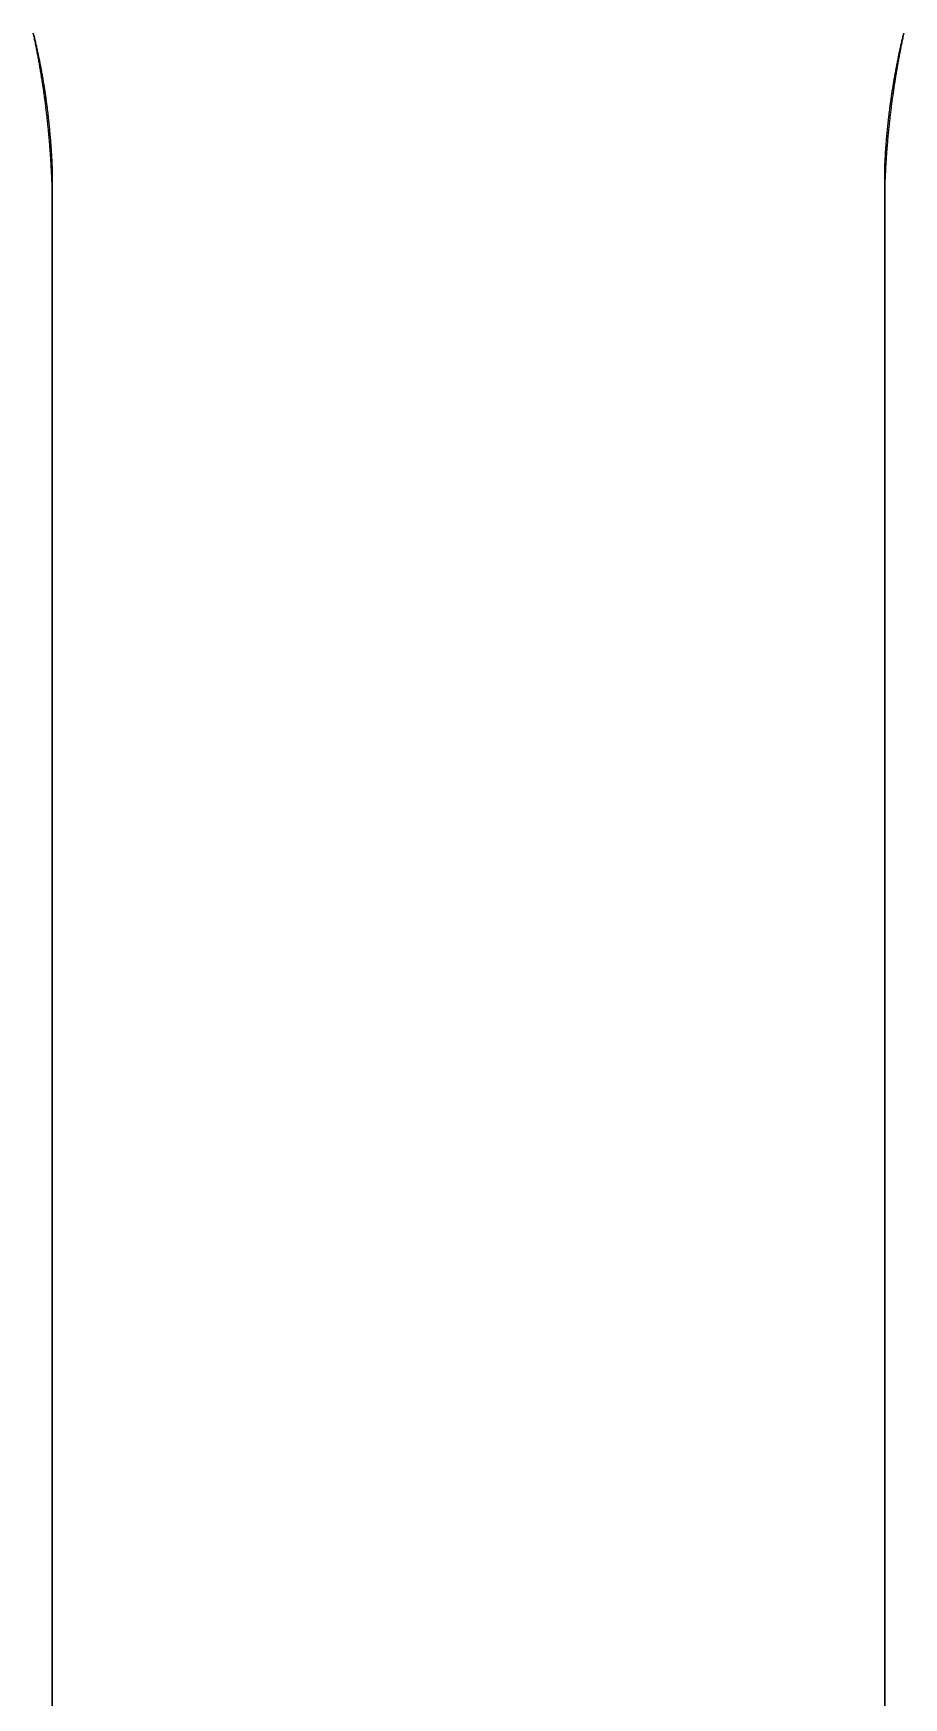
# Model space of a CAD drawing. Extents: x -4.83 to 4.83, y -5.56 to 3.84.
# Drawn here: x -0.167 to 0.167, y 0 to 0.64 of the extents above; entities that cross this region are included whole.
import ezdxf

# ---------------------------------------------------------------- set-up
doc = ezdxf.new("R2010")
doc.units = 0
doc.layers.get('0').update_dxf_attribs({"linetype": 'CONTINUOUS'})

# ---------------------------------------------------------------- blocks, each defined once
blk = doc.blocks.new('*U5')
at = {"extrusion": (-1, 7.19215e-09, -2.77255e-09)}
blk.add_line((-0.16, 0.58641, 1.57072), (-0.16, 0.57971, 1.32081), dxfattribs=at)
for p, q in [((-0.16, 0.58641, 1.57072), (-0.16, 0.57971, 1.32081)), ((0.16, 0.57971, 1.32081), (0.16, 0.58641, 1.57072))]:
    blk.add_line(p, q)
at = {"extrusion": (1, -6.92555e-09, 2.77255e-09)}
blk.add_line((0.16, 0.57971, 1.32081), (0.16, 0.58641, 1.57072), dxfattribs=at)
for points in [[(-0.16, 0.57971, 1.32081), (-0.16002, 0.58019, 1.3208), (-0.16003, 0.58067, 1.32078), (-0.16005, 0.58115, 1.32077), (-0.16007, 0.58162, 1.32076), (-0.16009, 0.5821, 1.32075), (-0.16011, 0.58258, 1.32073), (-0.16013, 0.58306, 1.32072), (-0.16015, 0.58354, 1.32071), (-0.16017, 0.58402, 1.3207), (-0.16019, 0.58449, 1.32068), (-0.16021, 0.58497, 1.32067), (-0.16024, 0.58545, 1.32066), (-0.16026, 0.58593, 1.32065), (-0.16028, 0.58641, 1.32064), (-0.16031, 0.58688, 1.32063), (-0.16033, 0.58736, 1.32062), (-0.16036, 0.58784, 1.3206), (-0.16039, 0.58832, 1.32059), (-0.16041, 0.5888, 1.32058), (-0.16044, 0.58927, 1.32057), (-0.16047, 0.58975, 1.32056), (-0.1605, 0.59023, 1.32055), (-0.16053, 0.59071, 1.32054), (-0.16056, 0.59119, 1.32053), (-0.16059, 0.59166, 1.32052), (-0.16062, 0.59214, 1.32051), (-0.16065, 0.59262, 1.3205), (-0.16069, 0.5931, 1.32049), (-0.16072, 0.59358, 1.32048), (-0.16076, 0.59405, 1.32047), (-0.16079, 0.59453, 1.32046), (-0.16083, 0.59501, 1.32045), (-0.16086, 0.59549, 1.32044), (-0.1609, 0.59596, 1.32043), (-0.16094, 0.59644, 1.32042), (-0.16098, 0.59692, 1.32041), (-0.16101, 0.5974, 1.3204), (-0.16105, 0.59787, 1.32039), (-0.16109, 0.59835, 1.32039), (-0.16114, 0.59883, 1.32038), (-0.16118, 0.5993, 1.32037), (-0.16122, 0.59978, 1.32036), (-0.16126, 0.60026, 1.32035), (-0.1613, 0.60074, 1.32034), (-0.16135, 0.60121, 1.32033), (-0.16139, 0.60169, 1.32033), (-0.16144, 0.60216, 1.32032), (-0.16148, 0.60264, 1.32031), (-0.16153, 0.60312, 1.3203), (-0.16158, 0.60359, 1.3203), (-0.16163, 0.60407, 1.32029), (-0.16168, 0.60455, 1.32028), (-0.16172, 0.60502, 1.32027), (-0.16177, 0.6055, 1.32027), (-0.16182, 0.60598, 1.32026), (-0.16188, 0.60645, 1.32025), (-0.16193, 0.60693, 1.32024), (-0.16198, 0.6074, 1.32024), (-0.16203, 0.60788, 1.32023), (-0.16209, 0.60836, 1.32022), (-0.16214, 0.60883, 1.32022), (-0.1622, 0.60931, 1.32021), (-0.16226, 0.60978, 1.3202), (-0.16231, 0.61026, 1.3202), (-0.16237, 0.61073, 1.32019), (-0.16243, 0.61121, 1.32018), (-0.16249, 0.61169, 1.32018), (-0.16254, 0.61216, 1.32017), (-0.1626, 0.61264, 1.32017), (-0.16267, 0.61311, 1.32016), (-0.16273, 0.61359, 1.32016), (-0.16279, 0.61406, 1.32015), (-0.16285, 0.61454, 1.32014), (-0.16292, 0.61501, 1.32014), (-0.16298, 0.61548, 1.32013), (-0.16305, 0.61596, 1.32013), (-0.16311, 0.61643, 1.32012), (-0.16318, 0.61691, 1.32012), (-0.16325, 0.61738, 1.32011), (-0.16331, 0.61786, 1.32011), (-0.16338, 0.61833, 1.3201), (-0.16345, 0.6188, 1.3201), (-0.16352, 0.61928, 1.3201), (-0.16359, 0.61975, 1.32009), (-0.16366, 0.62022, 1.32009), (-0.16373, 0.6207, 1.32008), (-0.16381, 0.62117, 1.32008), (-0.16388, 0.62164, 1.32008), (-0.16395, 0.62212, 1.32007), (-0.16403, 0.62259, 1.32007), (-0.16411, 0.62306, 1.32006), (-0.16418, 0.62353, 1.32006), (-0.16426, 0.62401, 1.32006), (-0.16434, 0.62448, 1.32005), (-0.16442, 0.62495, 1.32005), (-0.16449, 0.62543, 1.32005), (-0.16457, 0.6259, 1.32004), (-0.16465, 0.62637, 1.32004), (-0.16474, 0.62684, 1.32004), (-0.16482, 0.62731, 1.32004), (-0.1649, 0.62778, 1.32003), (-0.16498, 0.62826, 1.32003), (-0.16507, 0.62873, 1.32003), (-0.16515, 0.6292, 1.32003), (-0.16524, 0.62967, 1.32002), (-0.16533, 0.63014, 1.32002), (-0.16541, 0.63061, 1.32002), (-0.1655, 0.63108, 1.32002), (-0.16559, 0.63155, 1.32002), (-0.16568, 0.63202, 1.32001), (-0.16577, 0.63249, 1.32001), (-0.16586, 0.63296, 1.32001), (-0.16595, 0.63343, 1.32001), (-0.16604, 0.6339, 1.32001), (-0.16614, 0.63437, 1.32001), (-0.16623, 0.63484, 1.32001), (-0.16633, 0.63531, 1.32), (-0.16642, 0.63578, 1.32), (-0.16652, 0.63625, 1.32), (-0.16661, 0.63672, 1.32), (-0.16671, 0.63719, 1.32), (-0.16681, 0.63766, 1.32), (-0.16691, 0.63813, 1.32), (-0.16701, 0.6386, 1.32), (-0.16711, 0.63906, 1.32), (-0.16721, 0.63953, 1.32), (-0.16731, 0.64, 1.32)], [(-0.16731, 0.64, 1.57), (-0.16721, 0.63959, 1.57), (-0.16711, 0.63917, 1.57), (-0.16701, 0.63876, 1.57), (-0.16691, 0.63834, 1.57), (-0.16681, 0.63793, 1.57), (-0.16671, 0.63751, 1.57), (-0.16662, 0.63709, 1.57), (-0.16652, 0.63668, 1.57), (-0.16642, 0.63626, 1.57), (-0.16633, 0.63585, 1.57), (-0.16623, 0.63543, 1.57001), (-0.16614, 0.63501, 1.57001), (-0.16605, 0.6346, 1.57001), (-0.16596, 0.63418, 1.57001), (-0.16586, 0.63377, 1.57001), (-0.16577, 0.63335, 1.57001), (-0.16568, 0.63293, 1.57001), (-0.16559, 0.63251, 1.57001), (-0.16551, 0.6321, 1.57002), (-0.16542, 0.63168, 1.57002), (-0.16533, 0.63126, 1.57002), (-0.16525, 0.63084, 1.57002), (-0.16516, 0.63043, 1.57002), (-0.16507, 0.63001, 1.57003), (-0.16499, 0.62959, 1.57003), (-0.16491, 0.62917, 1.57003), (-0.16482, 0.62875, 1.57003), (-0.16474, 0.62833, 1.57003), (-0.16466, 0.62792, 1.57004), (-0.16458, 0.6275, 1.57004), (-0.1645, 0.62708, 1.57004), (-0.16442, 0.62666, 1.57004), (-0.16434, 0.62624, 1.57005), (-0.16426, 0.62582, 1.57005), (-0.16419, 0.6254, 1.57005), (-0.16411, 0.62498, 1.57006), (-0.16404, 0.62456, 1.57006), (-0.16396, 0.62414, 1.57006), (-0.16389, 0.62372, 1.57007), (-0.16381, 0.6233, 1.57007), (-0.16374, 0.62288, 1.57007), (-0.16367, 0.62246, 1.57008), (-0.1636, 0.62204, 1.57008), (-0.16353, 0.62162, 1.57009), (-0.16346, 0.6212, 1.57009), (-0.16339, 0.62077, 1.57009), (-0.16332, 0.62035, 1.5701), (-0.16325, 0.61993, 1.5701), (-0.16318, 0.61951, 1.57011), (-0.16312, 0.61909, 1.57011), (-0.16305, 0.61867, 1.57011), (-0.16299, 0.61825, 1.57012), (-0.16292, 0.61782, 1.57012), (-0.16286, 0.6174, 1.57013), (-0.1628, 0.61698, 1.57013), (-0.16273, 0.61656, 1.57014), (-0.16267, 0.61614, 1.57014), (-0.16261, 0.61572, 1.57015), (-0.16255, 0.61529, 1.57015), (-0.16249, 0.61487, 1.57016), (-0.16243, 0.61445, 1.57016), (-0.16237, 0.61403, 1.57017), (-0.16232, 0.6136, 1.57017), (-0.16226, 0.61318, 1.57018), (-0.1622, 0.61276, 1.57019), (-0.16215, 0.61233, 1.57019), (-0.16209, 0.61191, 1.5702), (-0.16204, 0.61149, 1.5702), (-0.16199, 0.61106, 1.57021), (-0.16193, 0.61064, 1.57022), (-0.16188, 0.61022, 1.57022), (-0.16183, 0.60979, 1.57023), (-0.16178, 0.60937, 1.57024), (-0.16173, 0.60895, 1.57024), (-0.16168, 0.60852, 1.57025), (-0.16163, 0.6081, 1.57026), (-0.16158, 0.60767, 1.57026), (-0.16154, 0.60725, 1.57027), (-0.16149, 0.60683, 1.57028), (-0.16144, 0.6064, 1.57028), (-0.1614, 0.60598, 1.57029), (-0.16135, 0.60555, 1.5703), (-0.16131, 0.60513, 1.5703), (-0.16126, 0.60471, 1.57031), (-0.16122, 0.60428, 1.57032), (-0.16118, 0.60386, 1.57033), (-0.16114, 0.60343, 1.57033), (-0.1611, 0.60301, 1.57034), (-0.16106, 0.60258, 1.57035), (-0.16102, 0.60216, 1.57036), (-0.16098, 0.60173, 1.57037), (-0.16094, 0.60131, 1.57037), (-0.1609, 0.60088, 1.57038), (-0.16087, 0.60046, 1.57039), (-0.16083, 0.60003, 1.5704), (-0.16079, 0.59961, 1.57041), (-0.16076, 0.59918, 1.57042), (-0.16072, 0.59876, 1.57043), (-0.16069, 0.59833, 1.57043), (-0.16066, 0.59791, 1.57044), (-0.16062, 0.59748, 1.57045), (-0.16059, 0.59706, 1.57046), (-0.16056, 0.59663, 1.57047), (-0.16053, 0.5962, 1.57048), (-0.1605, 0.59578, 1.57049), (-0.16047, 0.59535, 1.5705), (-0.16044, 0.59493, 1.57051), (-0.16042, 0.5945, 1.57052), (-0.16039, 0.59408, 1.57053), (-0.16036, 0.59365, 1.57054), (-0.16033, 0.59323, 1.57055), (-0.16031, 0.5928, 1.57056), (-0.16028, 0.59237, 1.57057), (-0.16026, 0.59195, 1.57058), (-0.16024, 0.59152, 1.57059), (-0.16021, 0.5911, 1.5706), (-0.16019, 0.59067, 1.57061), (-0.16017, 0.59024, 1.57062), (-0.16015, 0.58982, 1.57063), (-0.16013, 0.58939, 1.57064), (-0.16011, 0.58897, 1.57065), (-0.16009, 0.58854, 1.57066), (-0.16007, 0.58811, 1.57067), (-0.16005, 0.58769, 1.57068), (-0.16003, 0.58726, 1.5707), (-0.16002, 0.58684, 1.57071), (-0.16, 0.58641, 1.57072)], [(-0.16731, 0.64, 1.57), (-0.16721, 0.63959, 1.57), (-0.16711, 0.63917, 1.57), (-0.16701, 0.63876, 1.57), (-0.16691, 0.63834, 1.57), (-0.16681, 0.63793, 1.57), (-0.16671, 0.63751, 1.57), (-0.16662, 0.63709, 1.57), (-0.16652, 0.63668, 1.57), (-0.16642, 0.63626, 1.57), (-0.16633, 0.63585, 1.57), (-0.16623, 0.63543, 1.57001), (-0.16614, 0.63501, 1.57001), (-0.16605, 0.6346, 1.57001), (-0.16596, 0.63418, 1.57001), (-0.16586, 0.63377, 1.57001), (-0.16577, 0.63335, 1.57001), (-0.16568, 0.63293, 1.57001), (-0.16559, 0.63251, 1.57001), (-0.16551, 0.6321, 1.57002), (-0.16542, 0.63168, 1.57002), (-0.16533, 0.63126, 1.57002), (-0.16525, 0.63084, 1.57002), (-0.16516, 0.63043, 1.57002), (-0.16507, 0.63001, 1.57003), (-0.16499, 0.62959, 1.57003), (-0.16491, 0.62917, 1.57003), (-0.16482, 0.62875, 1.57003), (-0.16474, 0.62833, 1.57003), (-0.16466, 0.62792, 1.57004), (-0.16458, 0.6275, 1.57004), (-0.1645, 0.62708, 1.57004), (-0.16442, 0.62666, 1.57004), (-0.16434, 0.62624, 1.57005), (-0.16426, 0.62582, 1.57005), (-0.16419, 0.6254, 1.57005), (-0.16411, 0.62498, 1.57006), (-0.16404, 0.62456, 1.57006), (-0.16396, 0.62414, 1.57006), (-0.16389, 0.62372, 1.57007), (-0.16381, 0.6233, 1.57007), (-0.16374, 0.62288, 1.57007), (-0.16367, 0.62246, 1.57008), (-0.1636, 0.62204, 1.57008), (-0.16353, 0.62162, 1.57009), (-0.16346, 0.6212, 1.57009), (-0.16339, 0.62077, 1.57009), (-0.16332, 0.62035, 1.5701), (-0.16325, 0.61993, 1.5701), (-0.16318, 0.61951, 1.57011), (-0.16312, 0.61909, 1.57011), (-0.16305, 0.61867, 1.57011), (-0.16299, 0.61825, 1.57012), (-0.16292, 0.61782, 1.57012), (-0.16286, 0.6174, 1.57013), (-0.1628, 0.61698, 1.57013), (-0.16273, 0.61656, 1.57014), (-0.16267, 0.61614, 1.57014), (-0.16261, 0.61572, 1.57015), (-0.16255, 0.61529, 1.57015), (-0.16249, 0.61487, 1.57016), (-0.16243, 0.61445, 1.57016), (-0.16237, 0.61403, 1.57017), (-0.16232, 0.6136, 1.57017), (-0.16226, 0.61318, 1.57018), (-0.1622, 0.61276, 1.57019), (-0.16215, 0.61233, 1.57019), (-0.16209, 0.61191, 1.5702), (-0.16204, 0.61149, 1.5702), (-0.16199, 0.61106, 1.57021), (-0.16193, 0.61064, 1.57022), (-0.16188, 0.61022, 1.57022), (-0.16183, 0.60979, 1.57023), (-0.16178, 0.60937, 1.57024), (-0.16173, 0.60895, 1.57024), (-0.16168, 0.60852, 1.57025), (-0.16163, 0.6081, 1.57026), (-0.16158, 0.60767, 1.57026), (-0.16154, 0.60725, 1.57027), (-0.16149, 0.60683, 1.57028), (-0.16144, 0.6064, 1.57028), (-0.1614, 0.60598, 1.57029), (-0.16135, 0.60555, 1.5703), (-0.16131, 0.60513, 1.5703), (-0.16126, 0.60471, 1.57031), (-0.16122, 0.60428, 1.57032), (-0.16118, 0.60386, 1.57033), (-0.16114, 0.60343, 1.57033), (-0.1611, 0.60301, 1.57034), (-0.16106, 0.60258, 1.57035), (-0.16102, 0.60216, 1.57036), (-0.16098, 0.60173, 1.57037), (-0.16094, 0.60131, 1.57037), (-0.1609, 0.60088, 1.57038), (-0.16087, 0.60046, 1.57039), (-0.16083, 0.60003, 1.5704), (-0.16079, 0.59961, 1.57041), (-0.16076, 0.59918, 1.57042), (-0.16072, 0.59876, 1.57043), (-0.16069, 0.59833, 1.57043), (-0.16066, 0.59791, 1.57044), (-0.16062, 0.59748, 1.57045), (-0.16059, 0.59706, 1.57046), (-0.16056, 0.59663, 1.57047), (-0.16053, 0.5962, 1.57048), (-0.1605, 0.59578, 1.57049), (-0.16047, 0.59535, 1.5705), (-0.16044, 0.59493, 1.57051), (-0.16042, 0.5945, 1.57052), (-0.16039, 0.59408, 1.57053), (-0.16036, 0.59365, 1.57054), (-0.16033, 0.59323, 1.57055), (-0.16031, 0.5928, 1.57056), (-0.16028, 0.59237, 1.57057), (-0.16026, 0.59195, 1.57058), (-0.16024, 0.59152, 1.57059), (-0.16021, 0.5911, 1.5706), (-0.16019, 0.59067, 1.57061), (-0.16017, 0.59024, 1.57062), (-0.16015, 0.58982, 1.57063), (-0.16013, 0.58939, 1.57064), (-0.16011, 0.58897, 1.57065), (-0.16009, 0.58854, 1.57066), (-0.16007, 0.58811, 1.57067), (-0.16005, 0.58769, 1.57068), (-0.16003, 0.58726, 1.5707), (-0.16002, 0.58684, 1.57071), (-0.16, 0.58641, 1.57072)], [(-0.16, 0.57971, 1.32081), (-0.16002, 0.58019, 1.3208), (-0.16003, 0.58067, 1.32078), (-0.16005, 0.58115, 1.32077), (-0.16007, 0.58162, 1.32076), (-0.16009, 0.5821, 1.32075), (-0.16011, 0.58258, 1.32073), (-0.16013, 0.58306, 1.32072), (-0.16015, 0.58354, 1.32071), (-0.16017, 0.58402, 1.3207), (-0.16019, 0.58449, 1.32068), (-0.16021, 0.58497, 1.32067), (-0.16024, 0.58545, 1.32066), (-0.16026, 0.58593, 1.32065), (-0.16028, 0.58641, 1.32064), (-0.16031, 0.58688, 1.32063), (-0.16033, 0.58736, 1.32062), (-0.16036, 0.58784, 1.3206), (-0.16039, 0.58832, 1.32059), (-0.16041, 0.5888, 1.32058), (-0.16044, 0.58927, 1.32057), (-0.16047, 0.58975, 1.32056), (-0.1605, 0.59023, 1.32055), (-0.16053, 0.59071, 1.32054), (-0.16056, 0.59119, 1.32053), (-0.16059, 0.59166, 1.32052), (-0.16062, 0.59214, 1.32051), (-0.16065, 0.59262, 1.3205), (-0.16069, 0.5931, 1.32049), (-0.16072, 0.59358, 1.32048), (-0.16076, 0.59405, 1.32047), (-0.16079, 0.59453, 1.32046), (-0.16083, 0.59501, 1.32045), (-0.16086, 0.59549, 1.32044), (-0.1609, 0.59596, 1.32043), (-0.16094, 0.59644, 1.32042), (-0.16098, 0.59692, 1.32041), (-0.16101, 0.5974, 1.3204), (-0.16105, 0.59787, 1.32039), (-0.16109, 0.59835, 1.32039), (-0.16114, 0.59883, 1.32038), (-0.16118, 0.5993, 1.32037), (-0.16122, 0.59978, 1.32036), (-0.16126, 0.60026, 1.32035), (-0.1613, 0.60074, 1.32034), (-0.16135, 0.60121, 1.32033), (-0.16139, 0.60169, 1.32033), (-0.16144, 0.60216, 1.32032), (-0.16148, 0.60264, 1.32031), (-0.16153, 0.60312, 1.3203), (-0.16158, 0.60359, 1.3203), (-0.16163, 0.60407, 1.32029), (-0.16168, 0.60455, 1.32028), (-0.16172, 0.60502, 1.32027), (-0.16177, 0.6055, 1.32027), (-0.16182, 0.60598, 1.32026), (-0.16188, 0.60645, 1.32025), (-0.16193, 0.60693, 1.32024), (-0.16198, 0.6074, 1.32024), (-0.16203, 0.60788, 1.32023), (-0.16209, 0.60836, 1.32022), (-0.16214, 0.60883, 1.32022), (-0.1622, 0.60931, 1.32021), (-0.16226, 0.60978, 1.3202), (-0.16231, 0.61026, 1.3202), (-0.16237, 0.61073, 1.32019), (-0.16243, 0.61121, 1.32018), (-0.16249, 0.61169, 1.32018), (-0.16254, 0.61216, 1.32017), (-0.1626, 0.61264, 1.32017), (-0.16267, 0.61311, 1.32016), (-0.16273, 0.61359, 1.32016), (-0.16279, 0.61406, 1.32015), (-0.16285, 0.61454, 1.32014), (-0.16292, 0.61501, 1.32014), (-0.16298, 0.61548, 1.32013), (-0.16305, 0.61596, 1.32013), (-0.16311, 0.61643, 1.32012), (-0.16318, 0.61691, 1.32012), (-0.16325, 0.61738, 1.32011), (-0.16331, 0.61786, 1.32011), (-0.16338, 0.61833, 1.3201), (-0.16345, 0.6188, 1.3201), (-0.16352, 0.61928, 1.3201), (-0.16359, 0.61975, 1.32009), (-0.16366, 0.62022, 1.32009), (-0.16373, 0.6207, 1.32008), (-0.16381, 0.62117, 1.32008), (-0.16388, 0.62164, 1.32008), (-0.16395, 0.62212, 1.32007), (-0.16403, 0.62259, 1.32007), (-0.16411, 0.62306, 1.32006), (-0.16418, 0.62353, 1.32006), (-0.16426, 0.62401, 1.32006), (-0.16434, 0.62448, 1.32005), (-0.16442, 0.62495, 1.32005), (-0.16449, 0.62543, 1.32005), (-0.16457, 0.6259, 1.32004), (-0.16465, 0.62637, 1.32004), (-0.16474, 0.62684, 1.32004), (-0.16482, 0.62731, 1.32004), (-0.1649, 0.62778, 1.32003), (-0.16498, 0.62826, 1.32003), (-0.16507, 0.62873, 1.32003), (-0.16515, 0.6292, 1.32003), (-0.16524, 0.62967, 1.32002), (-0.16533, 0.63014, 1.32002), (-0.16541, 0.63061, 1.32002), (-0.1655, 0.63108, 1.32002), (-0.16559, 0.63155, 1.32002), (-0.16568, 0.63202, 1.32001), (-0.16577, 0.63249, 1.32001), (-0.16586, 0.63296, 1.32001), (-0.16595, 0.63343, 1.32001), (-0.16604, 0.6339, 1.32001), (-0.16614, 0.63437, 1.32001), (-0.16623, 0.63484, 1.32001), (-0.16633, 0.63531, 1.32), (-0.16642, 0.63578, 1.32), (-0.16652, 0.63625, 1.32), (-0.16661, 0.63672, 1.32), (-0.16671, 0.63719, 1.32), (-0.16681, 0.63766, 1.32), (-0.16691, 0.63813, 1.32), (-0.16701, 0.6386, 1.32), (-0.16711, 0.63906, 1.32), (-0.16721, 0.63953, 1.32), (-0.16731, 0.64, 1.32)], [(0.16731, 0.64, 1.32), (0.16722, 0.63953, 1.32), (0.16712, 0.63906, 1.32), (0.16702, 0.63859, 1.32), (0.16692, 0.63813, 1.32), (0.16683, 0.63766, 1.32), (0.16673, 0.63719, 1.32), (0.16664, 0.63672, 1.32), (0.16654, 0.63625, 1.32), (0.16645, 0.63578, 1.32), (0.16635, 0.63531, 1.32), (0.16626, 0.63484, 1.32001), (0.16617, 0.63437, 1.32001), (0.16608, 0.6339, 1.32001), (0.16599, 0.63343, 1.32001), (0.1659, 0.63296, 1.32001), (0.16581, 0.63249, 1.32001), (0.16572, 0.63202, 1.32001), (0.16563, 0.63155, 1.32002), (0.16554, 0.63108, 1.32002), (0.16545, 0.6306, 1.32002), (0.16537, 0.63013, 1.32002), (0.16528, 0.62966, 1.32002), (0.1652, 0.62919, 1.32003), (0.16511, 0.62872, 1.32003), (0.16503, 0.62825, 1.32003), (0.16494, 0.62778, 1.32003), (0.16486, 0.62731, 1.32004), (0.16478, 0.62683, 1.32004), (0.1647, 0.62636, 1.32004), (0.16462, 0.62589, 1.32004), (0.16454, 0.62542, 1.32005), (0.16446, 0.62494, 1.32005), (0.16438, 0.62447, 1.32005), (0.1643, 0.624, 1.32006), (0.16422, 0.62353, 1.32006), (0.16415, 0.62306, 1.32006), (0.16407, 0.62258, 1.32007), (0.16399, 0.62211, 1.32007), (0.16392, 0.62164, 1.32008), (0.16384, 0.62116, 1.32008), (0.16377, 0.62069, 1.32008), (0.1637, 0.62022, 1.32009), (0.16362, 0.61974, 1.32009), (0.16355, 0.61927, 1.3201), (0.16348, 0.6188, 1.3201), (0.16341, 0.61832, 1.3201), (0.16334, 0.61785, 1.32011), (0.16327, 0.61738, 1.32011), (0.1632, 0.6169, 1.32012), (0.16313, 0.61643, 1.32012), (0.16307, 0.61595, 1.32013), (0.163, 0.61548, 1.32013), (0.16293, 0.615, 1.32014), (0.16287, 0.61453, 1.32014), (0.16281, 0.61406, 1.32015), (0.16274, 0.61358, 1.32016), (0.16268, 0.61311, 1.32016), (0.16262, 0.61263, 1.32017), (0.16255, 0.61216, 1.32017), (0.16249, 0.61168, 1.32018), (0.16243, 0.61121, 1.32018), (0.16237, 0.61073, 1.32019), (0.16231, 0.61026, 1.3202), (0.16225, 0.60978, 1.3202), (0.1622, 0.6093, 1.32021), (0.16214, 0.60883, 1.32022), (0.16208, 0.60835, 1.32022), (0.16203, 0.60788, 1.32023), (0.16197, 0.6074, 1.32024), (0.16192, 0.60693, 1.32024), (0.16186, 0.60645, 1.32025), (0.16181, 0.60598, 1.32026), (0.16176, 0.6055, 1.32026), (0.16171, 0.60502, 1.32027), (0.16166, 0.60455, 1.32028), (0.16161, 0.60407, 1.32029), (0.16156, 0.60359, 1.32029), (0.16151, 0.60312, 1.3203), (0.16146, 0.60264, 1.32031), (0.16141, 0.60217, 1.32032), (0.16137, 0.60169, 1.32033), (0.16132, 0.60121, 1.32033), (0.16127, 0.60074, 1.32034), (0.16123, 0.60026, 1.32035), (0.16118, 0.59978, 1.32036), (0.16114, 0.5993, 1.32037), (0.1611, 0.59883, 1.32038), (0.16106, 0.59835, 1.32039), (0.16102, 0.59788, 1.32039), (0.16098, 0.5974, 1.3204), (0.16094, 0.59692, 1.32041), (0.1609, 0.59644, 1.32042), (0.16086, 0.59597, 1.32043), (0.16082, 0.59549, 1.32044), (0.16079, 0.59501, 1.32045), (0.16075, 0.59453, 1.32046), (0.16071, 0.59406, 1.32047), (0.16068, 0.59358, 1.32048), (0.16065, 0.5931, 1.32049), (0.16061, 0.59262, 1.3205), (0.16058, 0.59215, 1.32051), (0.16055, 0.59167, 1.32052), (0.16052, 0.59119, 1.32053), (0.16049, 0.59071, 1.32054), (0.16046, 0.59023, 1.32055), (0.16043, 0.58976, 1.32056), (0.1604, 0.58928, 1.32057), (0.16037, 0.5888, 1.32058), (0.16035, 0.58832, 1.32059), (0.16032, 0.58784, 1.3206), (0.1603, 0.58737, 1.32062), (0.16027, 0.58689, 1.32063), (0.16025, 0.58641, 1.32064), (0.16023, 0.58593, 1.32065), (0.1602, 0.58545, 1.32066), (0.16018, 0.58498, 1.32067), (0.16016, 0.5845, 1.32068), (0.16014, 0.58402, 1.3207), (0.16012, 0.58354, 1.32071), (0.16011, 0.58306, 1.32072), (0.16009, 0.58258, 1.32073), (0.16007, 0.5821, 1.32075), (0.16006, 0.58163, 1.32076), (0.16004, 0.58115, 1.32077), (0.16003, 0.58067, 1.32078), (0.16001, 0.58019, 1.3208), (0.16, 0.57971, 1.32081)], [(0.16, 0.58641, 1.57072), (0.16001, 0.58684, 1.57071), (0.16003, 0.58726, 1.5707), (0.16004, 0.58769, 1.57068), (0.16006, 0.58812, 1.57067), (0.16007, 0.58854, 1.57066), (0.16009, 0.58897, 1.57065), (0.16011, 0.5894, 1.57064), (0.16012, 0.58982, 1.57063), (0.16014, 0.59025, 1.57062), (0.16016, 0.59067, 1.57061), (0.16018, 0.5911, 1.5706), (0.1602, 0.59152, 1.57059), (0.16023, 0.59195, 1.57058), (0.16025, 0.59238, 1.57057), (0.16027, 0.5928, 1.57056), (0.1603, 0.59323, 1.57055), (0.16032, 0.59366, 1.57054), (0.16035, 0.59408, 1.57053), (0.16037, 0.59451, 1.57052), (0.1604, 0.59493, 1.57051), (0.16043, 0.59536, 1.5705), (0.16046, 0.59578, 1.57049), (0.16049, 0.59621, 1.57048), (0.16052, 0.59663, 1.57047), (0.16055, 0.59706, 1.57046), (0.16058, 0.59749, 1.57045), (0.16061, 0.59791, 1.57044), (0.16065, 0.59834, 1.57043), (0.16068, 0.59876, 1.57043), (0.16072, 0.59919, 1.57042), (0.16075, 0.59961, 1.57041), (0.16079, 0.60004, 1.5704), (0.16082, 0.60046, 1.57039), (0.16086, 0.60089, 1.57038), (0.1609, 0.60131, 1.57037), (0.16094, 0.60174, 1.57037), (0.16098, 0.60216, 1.57036), (0.16102, 0.60259, 1.57035), (0.16106, 0.60301, 1.57034), (0.1611, 0.60343, 1.57033), (0.16115, 0.60386, 1.57033), (0.16119, 0.60428, 1.57032), (0.16123, 0.60471, 1.57031), (0.16128, 0.60513, 1.5703), (0.16132, 0.60555, 1.5703), (0.16137, 0.60598, 1.57029), (0.16142, 0.6064, 1.57028), (0.16146, 0.60683, 1.57028), (0.16151, 0.60725, 1.57027), (0.16156, 0.60767, 1.57026), (0.16161, 0.6081, 1.57025), (0.16166, 0.60852, 1.57025), (0.16171, 0.60895, 1.57024), (0.16176, 0.60937, 1.57024), (0.16181, 0.60979, 1.57023), (0.16187, 0.61022, 1.57022), (0.16192, 0.61064, 1.57022), (0.16198, 0.61106, 1.57021), (0.16203, 0.61148, 1.5702), (0.16209, 0.61191, 1.5702), (0.16214, 0.61233, 1.57019), (0.1622, 0.61275, 1.57019), (0.16226, 0.61318, 1.57018), (0.16232, 0.6136, 1.57017), (0.16238, 0.61402, 1.57017), (0.16244, 0.61444, 1.57016), (0.1625, 0.61487, 1.57016), (0.16256, 0.61529, 1.57015), (0.16262, 0.61571, 1.57015), (0.16268, 0.61613, 1.57014), (0.16275, 0.61655, 1.57014), (0.16281, 0.61698, 1.57013), (0.16287, 0.6174, 1.57013), (0.16294, 0.61782, 1.57012), (0.16301, 0.61824, 1.57012), (0.16307, 0.61866, 1.57011), (0.16314, 0.61908, 1.57011), (0.16321, 0.6195, 1.57011), (0.16328, 0.61993, 1.5701), (0.16335, 0.62035, 1.5701), (0.16342, 0.62077, 1.57009), (0.16349, 0.62119, 1.57009), (0.16356, 0.62161, 1.57008), (0.16363, 0.62203, 1.57008), (0.1637, 0.62245, 1.57008), (0.16378, 0.62287, 1.57007), (0.16385, 0.62329, 1.57007), (0.16392, 0.62371, 1.57007), (0.164, 0.62413, 1.57006), (0.16407, 0.62455, 1.57006), (0.16415, 0.62497, 1.57006), (0.16423, 0.62539, 1.57005), (0.16431, 0.62581, 1.57005), (0.16438, 0.62623, 1.57005), (0.16446, 0.62665, 1.57004), (0.16454, 0.62707, 1.57004), (0.16462, 0.62749, 1.57004), (0.1647, 0.62791, 1.57004), (0.16478, 0.62833, 1.57003), (0.16487, 0.62874, 1.57003), (0.16495, 0.62916, 1.57003), (0.16503, 0.62958, 1.57003), (0.16512, 0.63, 1.57003), (0.1652, 0.63042, 1.57002), (0.16529, 0.63084, 1.57002), (0.16537, 0.63125, 1.57002), (0.16546, 0.63167, 1.57002), (0.16555, 0.63209, 1.57002), (0.16563, 0.63251, 1.57001), (0.16572, 0.63292, 1.57001), (0.16581, 0.63334, 1.57001), (0.1659, 0.63376, 1.57001), (0.16599, 0.63418, 1.57001), (0.16608, 0.63459, 1.57001), (0.16617, 0.63501, 1.57001), (0.16626, 0.63543, 1.57001), (0.16636, 0.63584, 1.57), (0.16645, 0.63626, 1.57), (0.16654, 0.63668, 1.57), (0.16664, 0.63709, 1.57), (0.16673, 0.63751, 1.57), (0.16683, 0.63792, 1.57), (0.16692, 0.63834, 1.57), (0.16702, 0.63875, 1.57), (0.16712, 0.63917, 1.57), (0.16722, 0.63958, 1.57), (0.16731, 0.64, 1.57)], [(0.16731, 0.64, 1.32), (0.16722, 0.63953, 1.32), (0.16712, 0.63906, 1.32), (0.16702, 0.63859, 1.32), (0.16692, 0.63813, 1.32), (0.16683, 0.63766, 1.32), (0.16673, 0.63719, 1.32), (0.16664, 0.63672, 1.32), (0.16654, 0.63625, 1.32), (0.16645, 0.63578, 1.32), (0.16635, 0.63531, 1.32), (0.16626, 0.63484, 1.32001), (0.16617, 0.63437, 1.32001), (0.16608, 0.6339, 1.32001), (0.16599, 0.63343, 1.32001), (0.1659, 0.63296, 1.32001), (0.16581, 0.63249, 1.32001), (0.16572, 0.63202, 1.32001), (0.16563, 0.63155, 1.32002), (0.16554, 0.63108, 1.32002), (0.16545, 0.6306, 1.32002), (0.16537, 0.63013, 1.32002), (0.16528, 0.62966, 1.32002), (0.1652, 0.62919, 1.32003), (0.16511, 0.62872, 1.32003), (0.16503, 0.62825, 1.32003), (0.16494, 0.62778, 1.32003), (0.16486, 0.62731, 1.32004), (0.16478, 0.62683, 1.32004), (0.1647, 0.62636, 1.32004), (0.16462, 0.62589, 1.32004), (0.16454, 0.62542, 1.32005), (0.16446, 0.62494, 1.32005), (0.16438, 0.62447, 1.32005), (0.1643, 0.624, 1.32006), (0.16422, 0.62353, 1.32006), (0.16415, 0.62306, 1.32006), (0.16407, 0.62258, 1.32007), (0.16399, 0.62211, 1.32007), (0.16392, 0.62164, 1.32008), (0.16384, 0.62116, 1.32008), (0.16377, 0.62069, 1.32008), (0.1637, 0.62022, 1.32009), (0.16362, 0.61974, 1.32009), (0.16355, 0.61927, 1.3201), (0.16348, 0.6188, 1.3201), (0.16341, 0.61832, 1.3201), (0.16334, 0.61785, 1.32011), (0.16327, 0.61738, 1.32011), (0.1632, 0.6169, 1.32012), (0.16313, 0.61643, 1.32012), (0.16307, 0.61595, 1.32013), (0.163, 0.61548, 1.32013), (0.16293, 0.615, 1.32014), (0.16287, 0.61453, 1.32014), (0.16281, 0.61406, 1.32015), (0.16274, 0.61358, 1.32016), (0.16268, 0.61311, 1.32016), (0.16262, 0.61263, 1.32017), (0.16255, 0.61216, 1.32017), (0.16249, 0.61168, 1.32018), (0.16243, 0.61121, 1.32018), (0.16237, 0.61073, 1.32019), (0.16231, 0.61026, 1.3202), (0.16225, 0.60978, 1.3202), (0.1622, 0.6093, 1.32021), (0.16214, 0.60883, 1.32022), (0.16208, 0.60835, 1.32022), (0.16203, 0.60788, 1.32023), (0.16197, 0.6074, 1.32024), (0.16192, 0.60693, 1.32024), (0.16186, 0.60645, 1.32025), (0.16181, 0.60598, 1.32026), (0.16176, 0.6055, 1.32026), (0.16171, 0.60502, 1.32027), (0.16166, 0.60455, 1.32028), (0.16161, 0.60407, 1.32029), (0.16156, 0.60359, 1.32029), (0.16151, 0.60312, 1.3203), (0.16146, 0.60264, 1.32031), (0.16141, 0.60217, 1.32032), (0.16137, 0.60169, 1.32033), (0.16132, 0.60121, 1.32033), (0.16127, 0.60074, 1.32034), (0.16123, 0.60026, 1.32035), (0.16118, 0.59978, 1.32036), (0.16114, 0.5993, 1.32037), (0.1611, 0.59883, 1.32038), (0.16106, 0.59835, 1.32039), (0.16102, 0.59788, 1.32039), (0.16098, 0.5974, 1.3204), (0.16094, 0.59692, 1.32041), (0.1609, 0.59644, 1.32042), (0.16086, 0.59597, 1.32043), (0.16082, 0.59549, 1.32044), (0.16079, 0.59501, 1.32045), (0.16075, 0.59453, 1.32046), (0.16071, 0.59406, 1.32047), (0.16068, 0.59358, 1.32048), (0.16065, 0.5931, 1.32049), (0.16061, 0.59262, 1.3205), (0.16058, 0.59215, 1.32051), (0.16055, 0.59167, 1.32052), (0.16052, 0.59119, 1.32053), (0.16049, 0.59071, 1.32054), (0.16046, 0.59023, 1.32055), (0.16043, 0.58976, 1.32056), (0.1604, 0.58928, 1.32057), (0.16037, 0.5888, 1.32058), (0.16035, 0.58832, 1.32059), (0.16032, 0.58784, 1.3206), (0.1603, 0.58737, 1.32062), (0.16027, 0.58689, 1.32063), (0.16025, 0.58641, 1.32064), (0.16023, 0.58593, 1.32065), (0.1602, 0.58545, 1.32066), (0.16018, 0.58498, 1.32067), (0.16016, 0.5845, 1.32068), (0.16014, 0.58402, 1.3207), (0.16012, 0.58354, 1.32071), (0.16011, 0.58306, 1.32072), (0.16009, 0.58258, 1.32073), (0.16007, 0.5821, 1.32075), (0.16006, 0.58163, 1.32076), (0.16004, 0.58115, 1.32077), (0.16003, 0.58067, 1.32078), (0.16001, 0.58019, 1.3208), (0.16, 0.57971, 1.32081)], [(0.16, 0.58641, 1.57072), (0.16001, 0.58684, 1.57071), (0.16003, 0.58726, 1.5707), (0.16004, 0.58769, 1.57068), (0.16006, 0.58812, 1.57067), (0.16007, 0.58854, 1.57066), (0.16009, 0.58897, 1.57065), (0.16011, 0.5894, 1.57064), (0.16012, 0.58982, 1.57063), (0.16014, 0.59025, 1.57062), (0.16016, 0.59067, 1.57061), (0.16018, 0.5911, 1.5706), (0.1602, 0.59152, 1.57059), (0.16023, 0.59195, 1.57058), (0.16025, 0.59238, 1.57057), (0.16027, 0.5928, 1.57056), (0.1603, 0.59323, 1.57055), (0.16032, 0.59366, 1.57054), (0.16035, 0.59408, 1.57053), (0.16037, 0.59451, 1.57052), (0.1604, 0.59493, 1.57051), (0.16043, 0.59536, 1.5705), (0.16046, 0.59578, 1.57049), (0.16049, 0.59621, 1.57048), (0.16052, 0.59663, 1.57047), (0.16055, 0.59706, 1.57046), (0.16058, 0.59749, 1.57045), (0.16061, 0.59791, 1.57044), (0.16065, 0.59834, 1.57043), (0.16068, 0.59876, 1.57043), (0.16072, 0.59919, 1.57042), (0.16075, 0.59961, 1.57041), (0.16079, 0.60004, 1.5704), (0.16082, 0.60046, 1.57039), (0.16086, 0.60089, 1.57038), (0.1609, 0.60131, 1.57037), (0.16094, 0.60174, 1.57037), (0.16098, 0.60216, 1.57036), (0.16102, 0.60259, 1.57035), (0.16106, 0.60301, 1.57034), (0.1611, 0.60343, 1.57033), (0.16115, 0.60386, 1.57033), (0.16119, 0.60428, 1.57032), (0.16123, 0.60471, 1.57031), (0.16128, 0.60513, 1.5703), (0.16132, 0.60555, 1.5703), (0.16137, 0.60598, 1.57029), (0.16142, 0.6064, 1.57028), (0.16146, 0.60683, 1.57028), (0.16151, 0.60725, 1.57027), (0.16156, 0.60767, 1.57026), (0.16161, 0.6081, 1.57025), (0.16166, 0.60852, 1.57025), (0.16171, 0.60895, 1.57024), (0.16176, 0.60937, 1.57024), (0.16181, 0.60979, 1.57023), (0.16187, 0.61022, 1.57022), (0.16192, 0.61064, 1.57022), (0.16198, 0.61106, 1.57021), (0.16203, 0.61148, 1.5702), (0.16209, 0.61191, 1.5702), (0.16214, 0.61233, 1.57019), (0.1622, 0.61275, 1.57019), (0.16226, 0.61318, 1.57018), (0.16232, 0.6136, 1.57017), (0.16238, 0.61402, 1.57017), (0.16244, 0.61444, 1.57016), (0.1625, 0.61487, 1.57016), (0.16256, 0.61529, 1.57015), (0.16262, 0.61571, 1.57015), (0.16268, 0.61613, 1.57014), (0.16275, 0.61655, 1.57014), (0.16281, 0.61698, 1.57013), (0.16287, 0.6174, 1.57013), (0.16294, 0.61782, 1.57012), (0.16301, 0.61824, 1.57012), (0.16307, 0.61866, 1.57011), (0.16314, 0.61908, 1.57011), (0.16321, 0.6195, 1.57011), (0.16328, 0.61993, 1.5701), (0.16335, 0.62035, 1.5701), (0.16342, 0.62077, 1.57009), (0.16349, 0.62119, 1.57009), (0.16356, 0.62161, 1.57008), (0.16363, 0.62203, 1.57008), (0.1637, 0.62245, 1.57008), (0.16378, 0.62287, 1.57007), (0.16385, 0.62329, 1.57007), (0.16392, 0.62371, 1.57007), (0.164, 0.62413, 1.57006), (0.16407, 0.62455, 1.57006), (0.16415, 0.62497, 1.57006), (0.16423, 0.62539, 1.57005), (0.16431, 0.62581, 1.57005), (0.16438, 0.62623, 1.57005), (0.16446, 0.62665, 1.57004), (0.16454, 0.62707, 1.57004), (0.16462, 0.62749, 1.57004), (0.1647, 0.62791, 1.57004), (0.16478, 0.62833, 1.57003), (0.16487, 0.62874, 1.57003), (0.16495, 0.62916, 1.57003), (0.16503, 0.62958, 1.57003), (0.16512, 0.63, 1.57003), (0.1652, 0.63042, 1.57002), (0.16529, 0.63084, 1.57002), (0.16537, 0.63125, 1.57002), (0.16546, 0.63167, 1.57002), (0.16555, 0.63209, 1.57002), (0.16563, 0.63251, 1.57001), (0.16572, 0.63292, 1.57001), (0.16581, 0.63334, 1.57001), (0.1659, 0.63376, 1.57001), (0.16599, 0.63418, 1.57001), (0.16608, 0.63459, 1.57001), (0.16617, 0.63501, 1.57001), (0.16626, 0.63543, 1.57001), (0.16636, 0.63584, 1.57), (0.16645, 0.63626, 1.57), (0.16654, 0.63668, 1.57), (0.16664, 0.63709, 1.57), (0.16673, 0.63751, 1.57), (0.16683, 0.63792, 1.57), (0.16692, 0.63834, 1.57), (0.16702, 0.63875, 1.57), (0.16712, 0.63917, 1.57), (0.16722, 0.63958, 1.57), (0.16731, 0.64, 1.57)]]:
    blk.add_polyline3d(points)
at = {"extrusion": (1, -7.92565e-09, 2.77255e-09)}
for centre, radius in [((0.64, 3.57, -0.16), 2), ((0.64, 3.57, 0.16), 2), ((0.64, 3.57, 0.16), 2.25), ((0.64, 3.57, 0.16), 2.25)]:
    blk.add_arc(centre, radius, 245, 268.46458, dxfattribs=at)
at = {"extrusion": (-1, 7.92565e-09, -2.77255e-09)}
for centre, radius in [((-0.64, 3.57, 0.16), 2), ((-0.64, 3.57, -0.16), 2), ((-0.64, 3.57, 0.16), 2.25), ((-0.64, 3.57, 0.16), 2.25)]:
    blk.add_arc(centre, radius, 271.53542, 295, dxfattribs=at)

msp = doc.modelspace()

# ---------------------------------------------------------------- block references
msp.add_blockref('*U5', (0, 0))

doc.saveas('drawing.dxf')
